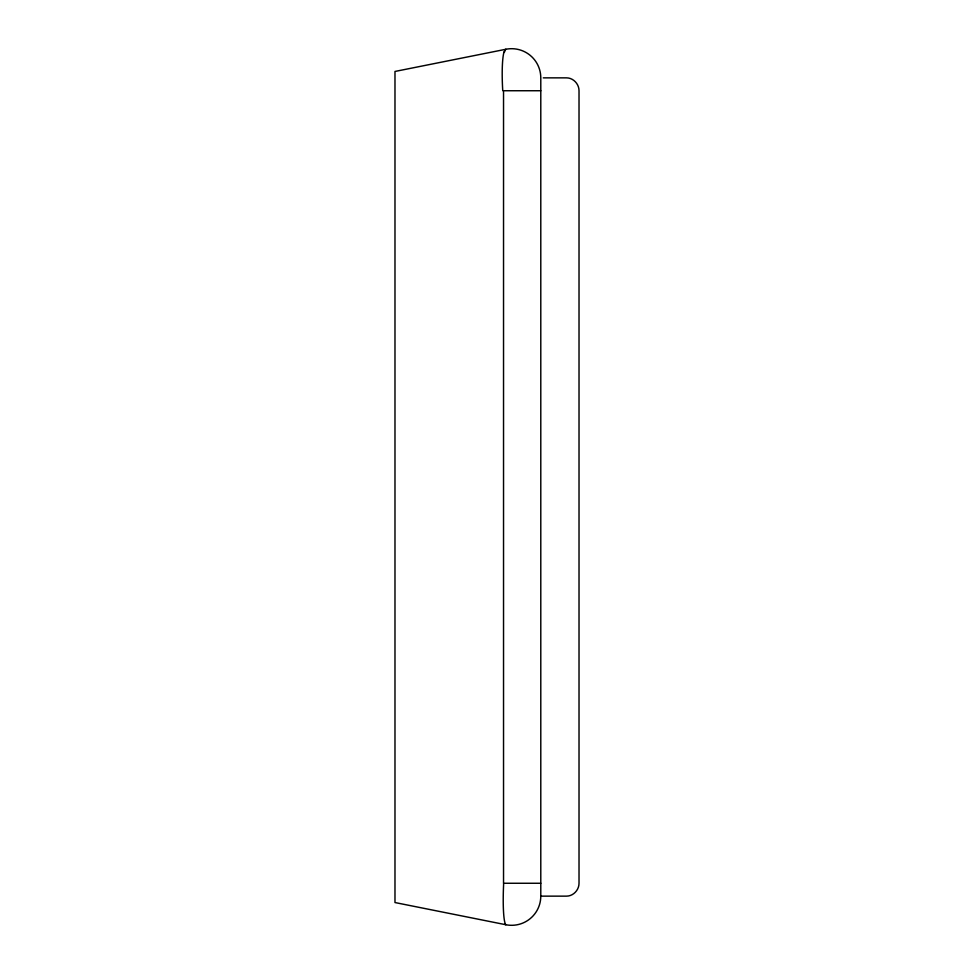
<?xml version="1.0" encoding="UTF-8"?>
<svg xmlns="http://www.w3.org/2000/svg" width="974" height="974" viewBox="0 0 974 974"><rect width="100%" height="100%" fill="white"/><g stroke="black" fill="none" stroke-linecap="round" stroke-linejoin="round"><path stroke-width="1.46" d="M543.309 77.859L566.442 77.859C573.26 77.798 579.08 83.995 579.019 90.74L579.019 883.26C579.08 890.005 573.26 896.202 566.442 896.141L540.789 896.141A29.159 29.159 0 0 1 505.908 924.74L394.981 902.545L394.981 71.455L505.908 49.26A29.159 29.159 0 0 1 540.789 77.859L540.789 896.08M540.789 90.74L503.534 90.74L503.534 883.26L540.789 883.26M504.349 52.438A40.908 4.675 87 0 1 505.908 49.26A41.578 4.748 87.1 0 0 505.116 50.648M502.742 90.704A41.882 5.771 86.4 0 1 504.228 51.293M505.068 923.851A40.908 4.675 -87 0 0 505.908 924.74A41.578 4.748 -87.1 0 1 503.668 883.26"/></g></svg>
